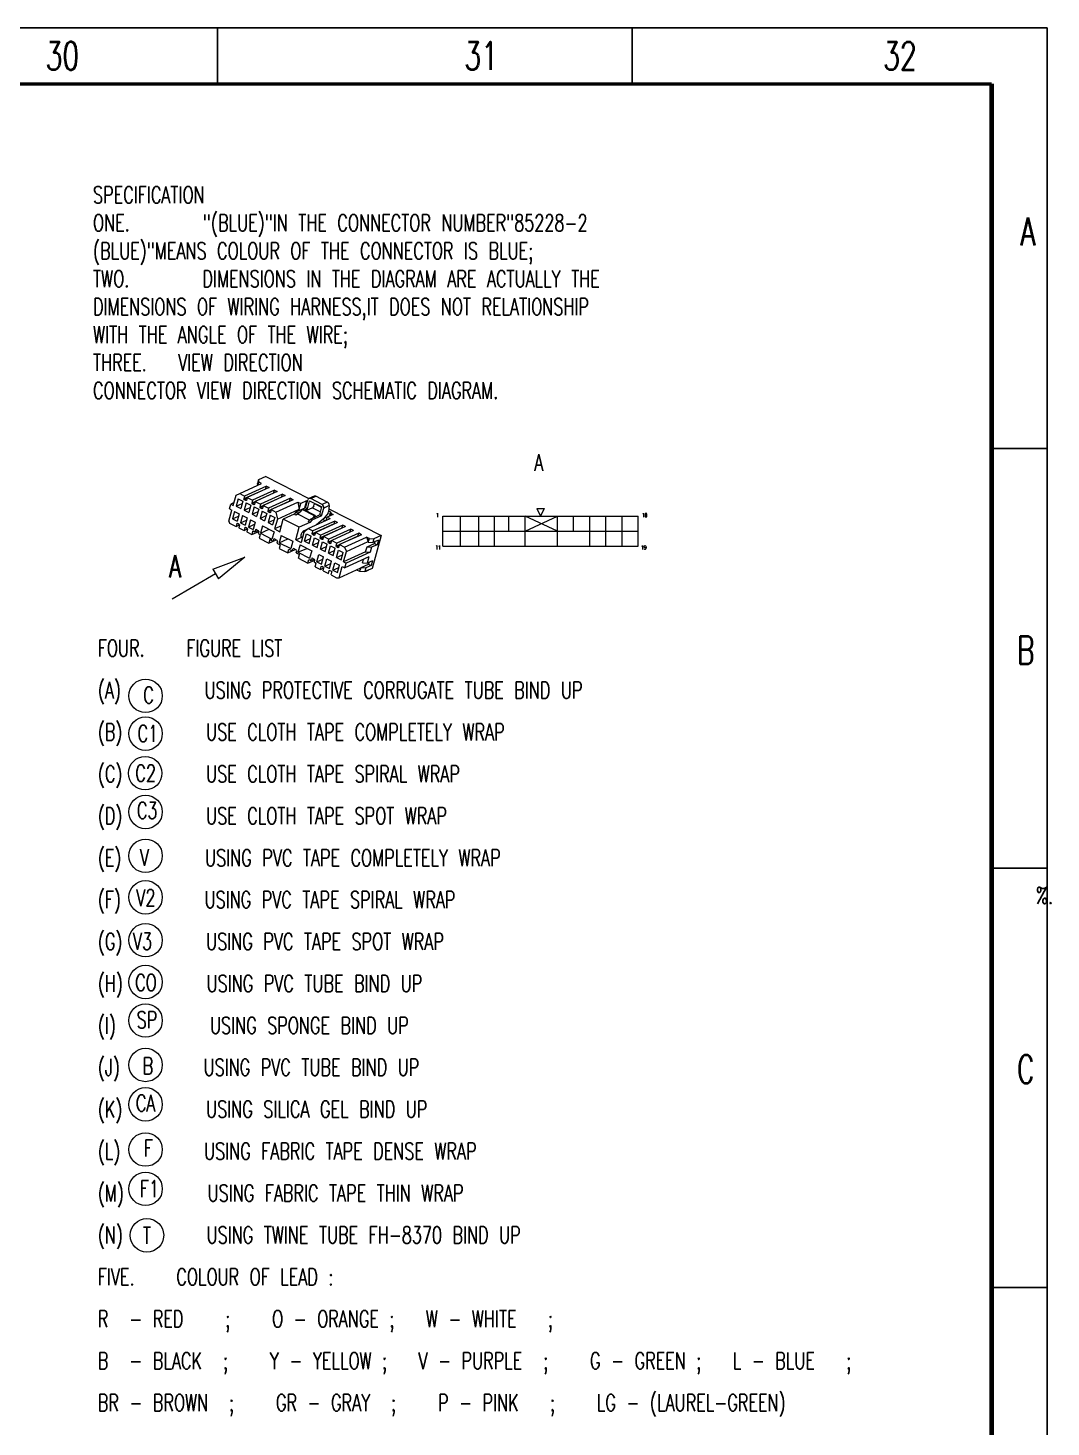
# Model space of a CAD drawing. Header units: millimetres. Extents: x 1671 to 4049, y 27 to 868.
# Drawn here: x 3866.3 to 4049.5, y 617.2 to 867.6 of the extents above; entities that cross this region are included whole.
import ezdxf

# ---------------------------------------------------------------- set-up
doc = ezdxf.new("R2010")
doc.units = ezdxf.units.MM
doc.layers.add('0Filament', color=7, linetype='Continuous', lineweight=20)
doc.layers.add('2FRAM', color=2, linetype='Continuous')
doc.styles.add('HZ', font='TXT', dxfattribs={"width": 0.7, "height": 4, "bigfont": 'HZTXT'})

msp = doc.modelspace()

# ---------------------------------------------------------------- linework, layer by layer
for p, q in [((2859.815, 867.589), (4048.815, 867.589)), ((3900.19, 867.589), (3900.19, 857.589)), ((3974.502, 867.589), (3974.502, 857.589)), ((4048.815, 867.589), (4048.815, 26.589)), ((4038.797, 792.354), (4048.781, 792.354)), ((4038.823, 717.216), (4048.725, 717.216)), ((4038.824, 642.187), (4048.727, 642.187))]:
    msp.add_line(p, q)
at = {"layer": '0Filament', "ltscale": 0.034189}
for p, q in [((3907.58, 786.716), (3907.394, 786.058)), ((3906.557, 777.592), (3906.371, 776.934)), ((3907.863, 776.925), (3907.678, 776.266)), ((3927.223, 775.565), (3927.409, 776.223)), ((3909.578, 776.049), (3909.393, 775.391)), ((3911.456, 775.09), (3911.271, 774.432)), ((3912.822, 773.639), (3913.008, 774.298)), ((3928.238, 776.166), (3928.053, 775.508)), ((3914.7, 772.68), (3914.886, 773.338)), ((3916.415, 771.805), (3916.6, 772.463)), ((3917.721, 771.137), (3917.907, 771.796)), ((3926.767, 770.945), (3926.582, 770.287))]:
    msp.add_line(p, q, dxfattribs=at)
at = {"layer": '0Filament', "ltscale": 0.027351}
for p, q in [((3907.463, 785.771), (3907.611, 786.297)), ((3905.067, 783.823), (3904.919, 783.297)), ((3908.831, 785.072), (3908.979, 785.599)), ((3911.689, 783.613), (3911.837, 784.139)), ((3905.557, 783.573), (3905.409, 783.047)), ((3906.986, 782.843), (3906.838, 782.317)), ((3907.925, 782.364), (3907.777, 781.837)), ((3909.354, 781.634), (3909.206, 781.108)), ((3909.844, 781.384), (3909.695, 780.857)), ((3913.118, 782.883), (3913.266, 783.41)), ((3903.682, 778.909), (3903.534, 778.383)), ((3921.079, 778.818), (3921.227, 779.344)), ((3905.111, 778.179), (3904.963, 777.653)), ((3905.601, 777.929), (3905.453, 777.403)), ((3917.167, 777.042), (3917.315, 777.569)), ((3918.596, 776.312), (3918.744, 776.839)), ((3919.086, 776.062), (3919.234, 776.589)), ((3923.937, 777.358), (3924.085, 777.885)), ((3925.366, 776.628), (3925.514, 777.155)), ((3920.025, 775.583), (3920.173, 776.109)), ((3920.515, 775.332), (3920.663, 775.859)), ((3921.454, 774.853), (3921.602, 775.379)), ((3921.944, 774.603), (3922.092, 775.129)), ((3927.224, 775.68), (3927.372, 776.206)), ((3919.13, 770.418), (3919.278, 770.945)), ((3920.069, 769.939), (3920.217, 770.465)), ((3920.559, 769.688), (3920.707, 770.215))]:
    msp.add_line(p, q, dxfattribs=at)
at = {"layer": '0Filament', "ltscale": 0.071605}
for p, q in [((3908.884, 787.308), (3907.58, 786.716)), ((3929.543, 776.758), (3928.238, 776.166)), ((3927.886, 770.879), (3926.582, 770.287))]:
    msp.add_line(p, q, dxfattribs=at)
at = {"layer": '0Filament', "ltscale": 0.020395}
msp.add_line((3907.648, 786.314), (3907.58, 786.716), dxfattribs=at)
at = {"layer": '0Filament', "ltscale": 0.002009}
for p, q in [((3907.648, 786.314), (3907.611, 786.297)), ((3927.409, 776.223), (3927.372, 776.206))]:
    msp.add_line(p, q, dxfattribs=at)
at = {"layer": '0Filament', "ltscale": 0.027506}
for p, q in [((3908.101, 786.047), (3907.611, 786.297)), ((3908.979, 785.599), (3909.469, 785.349)), ((3910.408, 784.869), (3910.898, 784.619)), ((3911.837, 784.139), (3912.327, 783.889)), ((3913.266, 783.41), (3913.756, 783.16)), ((3921.717, 779.094), (3921.227, 779.344)), ((3923.146, 778.364), (3922.656, 778.614)), ((3926.004, 776.905), (3925.514, 777.155)), ((3927.372, 776.206), (3926.882, 776.456))]:
    msp.add_line(p, q, dxfattribs=at)
at = {"layer": '0Filament', "ltscale": 0.43274}
for p, q in [((3908.884, 787.308), (3916.592, 783.372)), ((3957.374, 781.602), (3958.758, 781.602)), ((3957.374, 781.602), (3958.066, 780.217)), ((3958.066, 780.217), (3958.758, 781.602)), ((3940.582, 774.877), (3940.582, 780.217)), ((3940.582, 780.217), (3975.551, 780.217)), ((3943.731, 774.877), (3943.731, 780.217)), ((3947.009, 774.877), (3947.009, 780.217)), ((3949.838, 774.877), (3949.838, 780.217)), ((3952.409, 777.547), (3952.409, 780.217)), ((3955.302, 774.877), (3955.302, 780.217)), ((3961.087, 777.547), (3955.302, 780.217)), ((3955.302, 777.547), (3961.087, 780.217)), ((3961.087, 774.877), (3961.087, 780.217)), ((3963.98, 777.547), (3963.98, 780.217)), ((3966.873, 774.877), (3966.873, 780.217)), ((3969.766, 774.877), (3969.766, 780.217)), ((3972.658, 774.877), (3972.658, 780.217)), ((3975.551, 774.877), (3975.551, 780.217)), ((3940.582, 777.547), (3975.551, 777.547)), ((3940.582, 774.877), (3975.551, 774.877))]:
    msp.add_line(p, q, dxfattribs=at)
at = {"layer": '0Filament', "ltscale": 0.09573}
msp.add_line((3903.032, 782.152), (3903.551, 783.995), dxfattribs=at)
at = {"layer": '0Filament', "ltscale": 0.214814}
for p, q in [((3903.551, 783.995), (3907.463, 785.771)), ((3904.189, 784.272), (3908.101, 786.047)), ((3910.26, 784.343), (3906.348, 782.567)), ((3911.837, 784.139), (3907.925, 782.364)), ((3912.327, 783.889), (3908.415, 782.114)), ((3910.681, 780.957), (3914.593, 782.732)), ((3916.478, 777.996), (3920.391, 779.772)), ((3922.508, 778.088), (3918.596, 776.312)), ((3922.656, 778.614), (3918.744, 776.839)), ((3923.146, 778.364), (3919.234, 776.589)), ((3924.085, 777.885), (3920.173, 776.109)), ((3922.97, 774.681), (3926.882, 776.456)), ((3921.989, 769.209), (3925.901, 770.985))]:
    msp.add_line(p, q, dxfattribs=at)
at = {"layer": '0Filament', "ltscale": 0.034777}
for p, q in [((3903.551, 783.995), (3904.189, 784.272)), ((3907.463, 785.771), (3908.101, 786.047))]:
    msp.add_line(p, q, dxfattribs=at)
at = {"layer": '0Filament', "ltscale": 0.049281}
msp.add_line((3904.189, 784.272), (3905.067, 783.823), dxfattribs=at)
at = {"layer": '0Filament', "ltscale": 0.214816}
for p, q in [((3908.831, 785.072), (3904.919, 783.297)), ((3908.979, 785.599), (3905.067, 783.823)), ((3909.469, 785.349), (3905.557, 783.573)), ((3910.408, 784.869), (3906.496, 783.094)), ((3910.898, 784.619), (3906.986, 782.843)), ((3911.689, 783.613), (3907.777, 781.837)), ((3913.118, 782.883), (3909.206, 781.108)), ((3913.266, 783.41), (3909.354, 781.634)), ((3913.756, 783.16), (3909.844, 781.384)), ((3910.933, 779.698), (3914.845, 781.473)), ((3921.079, 778.818), (3917.167, 777.042)), ((3921.227, 779.344), (3917.315, 777.569)), ((3923.937, 777.358), (3920.025, 775.583)), ((3924.575, 777.634), (3920.663, 775.859)), ((3925.366, 776.628), (3921.454, 774.853)), ((3925.514, 777.155), (3921.602, 775.379)), ((3926.004, 776.905), (3922.092, 775.129)), ((3923.311, 773.904), (3927.224, 775.68))]:
    msp.add_line(p, q, dxfattribs=at)
at = {"layer": '0Filament', "ltscale": 0.014991}
msp.add_line((3907.445, 785.762), (3907.394, 786.058), dxfattribs=at)
at = {"layer": '0Filament', "ltscale": 0.000609419}
for p, q in [((3908.831, 785.072), (3908.836, 785.061)), ((3925.371, 776.617), (3925.366, 776.628))]:
    msp.add_line(p, q, dxfattribs=at)
at = {"layer": '0Filament', "ltscale": 0.027352}
for p, q in [((3910.26, 784.343), (3910.408, 784.869)), ((3906.496, 783.094), (3906.348, 782.567)), ((3908.415, 782.114), (3908.266, 781.587)), ((3904.172, 778.659), (3904.024, 778.132)), ((3917.657, 776.792), (3917.805, 777.318)), ((3922.508, 778.088), (3922.656, 778.614)), ((3918.64, 770.668), (3918.788, 771.195))]:
    msp.add_line(p, q, dxfattribs=at)
at = {"layer": '0Filament', "ltscale": 0.000608721}
for p, q in [((3910.26, 784.343), (3910.265, 784.332)), ((3921.084, 778.806), (3921.079, 778.818)), ((3922.513, 778.077), (3922.508, 778.088))]:
    msp.add_line(p, q, dxfattribs=at)
at = {"layer": '0Filament', "ltscale": 0.051281}
msp.add_line((3917.52, 783.793), (3916.586, 783.369), dxfattribs=at)
at = {"layer": '0Filament', "ltscale": 0.050123}
for p, q in [((3916.916, 783.353), (3917.829, 783.767)), ((3919.87, 782.724), (3918.958, 782.31))]:
    msp.add_line(p, q, dxfattribs=at)
at = {"layer": '0Filament', "ltscale": 0.114608}
for p, q in [((3919.87, 782.724), (3917.829, 783.767)), ((3918.958, 782.31), (3916.916, 783.353))]:
    msp.add_line(p, q, dxfattribs=at)
at = {"layer": '0Filament', "ltscale": 0.102568}
msp.add_line((3902.228, 779.3), (3902.784, 781.275), dxfattribs=at)
at = {"layer": '0Filament', "ltscale": 0.045585}
for p, q in [((3902.335, 781.504), (3902.583, 782.382)), ((3926.741, 773.854), (3926.988, 774.731)), ((3927.818, 774.675), (3927.571, 773.797)), ((3922.994, 770.954), (3923.241, 771.832))]:
    msp.add_line(p, q, dxfattribs=at)
at = {"layer": '0Filament', "ltscale": 0.025213}
for p, q in [((3902.335, 781.504), (3902.784, 781.275)), ((3902.583, 782.382), (3903.032, 782.152)), ((3927.283, 771.612), (3927.732, 771.383)), ((3922.545, 771.184), (3922.994, 770.954))]:
    msp.add_line(p, q, dxfattribs=at)
at = {"layer": '0Filament', "ltscale": 0.032344}
msp.add_line((3903.172, 782.649), (3902.583, 782.382), dxfattribs=at)
at = {"layer": '0Filament', "ltscale": 0.068379}
for p, q in [((3903.923, 783.328), (3903.552, 782.012)), ((3906.169, 782.182), (3905.798, 780.865)), ((3906.781, 781.869), (3906.41, 780.552)), ((3903.28, 781.047), (3902.91, 779.73)), ((3905.526, 779.9), (3905.155, 778.584)), ((3909.027, 780.722), (3908.656, 779.406)), ((3910.344, 777.44), (3909.973, 776.123)), ((3911.63, 776.783), (3911.259, 775.467)), ((3915.801, 775.757), (3916.172, 777.073)), ((3913.712, 775.72), (3913.341, 774.403)), ((3914.998, 775.063), (3914.627, 773.747)), ((3918.046, 774.61), (3918.417, 775.927)), ((3918.659, 774.298), (3919.03, 775.614)), ((3920.088, 773.568), (3920.459, 774.884)), ((3920.904, 773.151), (3921.275, 774.467)), ((3919.445, 771.286), (3919.816, 772.603)), ((3921.69, 770.14), (3922.061, 771.456))]:
    msp.add_line(p, q, dxfattribs=at)
at = {"layer": '0Filament', "ltscale": 0.058808}
for p, q in [((3903.552, 782.012), (3904.623, 782.498)), ((3904.981, 781.282), (3906.052, 781.768)), ((3904.339, 779.001), (3905.41, 779.487)), ((3905.767, 778.271), (3906.838, 778.757)), ((3907.839, 779.823), (3908.91, 780.309)), ((3909.268, 779.093), (3910.339, 779.579)), ((3915.801, 775.757), (3916.872, 776.243)), ((3920.088, 773.568), (3921.159, 774.054)), ((3920.874, 770.557), (3921.945, 771.043))]:
    msp.add_line(p, q, dxfattribs=at)
at = {"layer": '0Filament', "ltscale": 0.045842}
for p, q in [((3903.552, 782.012), (3904.369, 781.595)), ((3906.781, 781.869), (3907.598, 781.452)), ((3903.28, 781.047), (3904.097, 780.63)), ((3904.339, 779.001), (3905.155, 778.584)), ((3907.839, 779.823), (3908.656, 779.406)), ((3919.816, 772.603), (3920.632, 772.186)), ((3920.874, 770.557), (3921.69, 770.14))]:
    msp.add_line(p, q, dxfattribs=at)
at = {"layer": '0Filament', "ltscale": 0.045844}
for p, q in [((3903.923, 783.328), (3904.74, 782.911)), ((3904.981, 781.282), (3905.798, 780.865)), ((3906.138, 779.587), (3906.955, 779.17)), ((3909.268, 779.093), (3910.085, 778.676)), ((3909.639, 780.409), (3910.456, 779.992)), ((3905.767, 778.271), (3906.584, 777.854)), ((3916.172, 777.073), (3916.988, 776.656)), ((3917.23, 775.027), (3918.046, 774.61)), ((3919.03, 775.614), (3919.846, 775.197)), ((3920.459, 774.884), (3921.275, 774.467)), ((3921.887, 774.155), (3922.704, 773.738)), ((3918.016, 772.016), (3918.832, 771.599)), ((3918.387, 773.332), (3919.203, 772.915)), ((3920.088, 773.568), (3920.904, 773.151)), ((3921.517, 772.838), (3922.333, 772.421))]:
    msp.add_line(p, q, dxfattribs=at)
at = {"layer": '0Filament', "ltscale": 0.068378}
for p, q in [((3904.74, 782.911), (3904.369, 781.595)), ((3905.352, 782.599), (3904.981, 781.282)), ((3907.598, 781.452), (3907.227, 780.135)), ((3904.097, 780.63), (3903.726, 779.313)), ((3904.709, 780.317), (3904.339, 779.001)), ((3906.138, 779.587), (3905.767, 778.271)), ((3906.955, 779.17), (3906.584, 777.854)), ((3908.21, 781.139), (3907.839, 779.823)), ((3909.639, 780.409), (3909.268, 779.093)), ((3910.456, 779.992), (3910.085, 778.676)), ((3908.261, 778.503), (3907.89, 777.187)), ((3916.617, 775.34), (3916.988, 776.656)), ((3917.23, 775.027), (3917.601, 776.344)), ((3917.08, 774), (3916.709, 772.683)), ((3919.475, 773.881), (3919.846, 775.197)), ((3921.517, 772.838), (3921.887, 774.155)), ((3922.333, 772.421), (3922.704, 773.738)), ((3918.016, 772.016), (3918.387, 773.332)), ((3918.832, 771.599), (3919.203, 772.915)), ((3920.261, 770.869), (3920.632, 772.186)), ((3920.874, 770.557), (3921.245, 771.873))]:
    msp.add_line(p, q, dxfattribs=at)
at = {"layer": '0Filament', "ltscale": 0.007071}
for p, q in [((3904.976, 783.167), (3904.919, 783.297)), ((3907.833, 781.708), (3907.777, 781.837)), ((3909.262, 780.978), (3909.206, 781.108)), ((3905.544, 778.059), (3905.601, 777.929)), ((3907.619, 777.465), (3907.562, 777.594)), ((3917.224, 776.913), (3917.167, 777.042)), ((3918.653, 776.183), (3918.596, 776.312)), ((3910.967, 775.755), (3910.91, 775.885)), ((3914.396, 774.004), (3914.339, 774.133)), ((3920.082, 775.453), (3920.025, 775.583)), ((3921.511, 774.723), (3921.454, 774.853)), ((3919.221, 771.074), (3919.278, 770.945))]:
    msp.add_line(p, q, dxfattribs=at)
at = {"layer": '0Filament', "ltscale": 0.029403}
for p, q in [((3905.511, 783.41), (3904.976, 783.167)), ((3909.798, 781.221), (3909.262, 780.978))]:
    msp.add_line(p, q, dxfattribs=at)
at = {"layer": '0Filament', "ltscale": 0.018336}
for p, q in [((3905.302, 783.001), (3904.976, 783.167)), ((3916.315, 781.552), (3915.989, 781.718)), ((3909.589, 780.811), (3909.262, 780.978)), ((3914.594, 780.77), (3914.267, 780.937))]:
    msp.add_line(p, q, dxfattribs=at)
at = {"layer": '0Filament', "ltscale": 0.005882}
for p, q in [((3905.409, 783.049), (3905.302, 783.001)), ((3908.267, 781.59), (3908.16, 781.541)), ((3920.515, 775.335), (3920.408, 775.286))]:
    msp.add_line(p, q, dxfattribs=at)
at = {"layer": '0Filament', "ltscale": 0.005796}
for p, q in [((3905.409, 783.047), (3905.302, 783.001)), ((3906.838, 782.317), (3906.731, 782.271)), ((3908.266, 781.587), (3908.16, 781.541)), ((3903.682, 778.909), (3903.789, 778.955)), ((3909.695, 780.857), (3909.589, 780.811)), ((3905.111, 778.179), (3905.218, 778.225)), ((3907.113, 777.824), (3907.006, 777.778)), ((3917.657, 776.792), (3917.55, 776.746)), ((3910.379, 776.156), (3910.272, 776.11)), ((3913.808, 774.404), (3913.702, 774.358)), ((3919.086, 776.062), (3918.979, 776.016)), ((3920.515, 775.332), (3920.408, 775.286)), ((3917.156, 772.695), (3917.05, 772.649)), ((3918.788, 771.195), (3918.895, 771.241)), ((3920.217, 770.465), (3920.324, 770.511))]:
    msp.add_line(p, q, dxfattribs=at)
at = {"layer": '0Filament', "ltscale": 0.045843}
for p, q in [((3905.352, 782.599), (3906.169, 782.182)), ((3902.91, 779.73), (3903.726, 779.313)), ((3904.709, 780.317), (3905.526, 779.9)), ((3906.41, 780.552), (3907.227, 780.135)), ((3908.21, 781.139), (3909.027, 780.722)), ((3917.601, 776.344), (3918.417, 775.927)), ((3915.801, 775.757), (3916.617, 775.34)), ((3918.659, 774.298), (3919.475, 773.881)), ((3919.445, 771.286), (3920.261, 770.869)), ((3921.245, 771.873), (3922.061, 771.456))]:
    msp.add_line(p, q, dxfattribs=at)
at = {"layer": '0Filament', "ltscale": 0.052719}
for p, q in [((3905.557, 783.573), (3906.496, 783.094)), ((3908.415, 782.114), (3909.354, 781.634)), ((3910.433, 777.921), (3911.372, 777.442)), ((3919.234, 776.589), (3920.173, 776.109)), ((3920.663, 775.859), (3921.602, 775.379)), ((3919.13, 770.418), (3920.069, 769.939)), ((3920.559, 769.688), (3921.498, 769.209))]:
    msp.add_line(p, q, dxfattribs=at)
at = {"layer": '0Filament', "ltscale": 0.00707}
for p, q in [((3906.405, 782.438), (3906.348, 782.567)), ((3904.115, 778.788), (3904.172, 778.659)), ((3917.662, 772.336), (3917.605, 772.465)), ((3920.65, 770.344), (3920.707, 770.215))]:
    msp.add_line(p, q, dxfattribs=at)
at = {"layer": '0Filament', "ltscale": 0.029405}
for p, q in [((3906.94, 782.681), (3906.405, 782.438)), ((3908.369, 781.951), (3907.833, 781.708)), ((3917.759, 777.156), (3917.224, 776.913)), ((3919.188, 776.426), (3918.653, 776.183)), ((3920.617, 775.696), (3920.082, 775.453)), ((3922.046, 774.966), (3921.511, 774.723))]:
    msp.add_line(p, q, dxfattribs=at)
at = {"layer": '0Filament', "ltscale": 0.018338}
for p, q in [((3906.731, 782.271), (3906.405, 782.438)), ((3908.16, 781.541), (3907.833, 781.708)), ((3903.789, 778.955), (3904.115, 778.788)), ((3914.249, 780.384), (3913.922, 780.551)), ((3916.78, 779.091), (3916.453, 779.258)), ((3917.125, 779.478), (3916.799, 779.644)), ((3918.847, 780.259), (3918.52, 780.426)), ((3920.576, 780.683), (3920.903, 780.516)), ((3905.218, 778.225), (3905.544, 778.059)), ((3917.55, 776.746), (3917.224, 776.913)), ((3918.979, 776.016), (3918.653, 776.183)), ((3920.408, 775.286), (3920.082, 775.453)), ((3921.837, 774.557), (3921.511, 774.723)), ((3918.895, 771.241), (3919.221, 771.074)), ((3920.324, 770.511), (3920.65, 770.344))]:
    msp.add_line(p, q, dxfattribs=at)
at = {"layer": '0Filament', "ltscale": 0.00588}
for p, q in [((3906.838, 782.319), (3906.731, 782.271)), ((3917.658, 776.794), (3917.55, 776.746)), ((3919.087, 776.065), (3918.979, 776.016)), ((3921.944, 774.605), (3921.837, 774.557))]:
    msp.add_line(p, q, dxfattribs=at)
at = {"layer": '0Filament', "ltscale": 0.052721}
for p, q in [((3906.986, 782.843), (3907.925, 782.364)), ((3917.805, 777.318), (3918.744, 776.839)), ((3914.23, 775.982), (3915.169, 775.503))]:
    msp.add_line(p, q, dxfattribs=at)
at = {"layer": '0Filament', "ltscale": 0.04699}
msp.add_line((3909.844, 781.384), (3910.681, 780.957), dxfattribs=at)
at = {"layer": '0Filament', "ltscale": 0.000608106}
for p, q in [((3911.689, 783.613), (3911.694, 783.602)), ((3923.942, 777.347), (3923.937, 777.358))]:
    msp.add_line(p, q, dxfattribs=at)
at = {"layer": '0Filament', "ltscale": 0.000608805}
msp.add_line((3913.118, 782.883), (3913.123, 782.872), dxfattribs=at)
at = {"layer": '0Filament', "ltscale": 0.094519}
for p, q in [((3915.989, 781.718), (3914.267, 780.937)), ((3918.847, 780.259), (3917.125, 779.478))]:
    msp.add_line(p, q, dxfattribs=at)
at = {"layer": '0Filament', "ltscale": 0.064202}
for p, q in [((3914.593, 782.732), (3914.845, 781.473)), ((3910.681, 780.957), (3910.933, 779.698))]:
    msp.add_line(p, q, dxfattribs=at)
at = {"layer": '0Filament', "ltscale": 0.029798}
for p, q in [((3914.593, 782.732), (3915.124, 782.461)), ((3919.86, 780.043), (3920.391, 779.772)), ((3910.91, 775.885), (3910.379, 776.156)), ((3914.339, 774.133), (3913.808, 774.404))]:
    msp.add_line(p, q, dxfattribs=at)
at = {"layer": '0Filament', "ltscale": 0.051322}
msp.add_line((3914.845, 781.473), (3915.124, 782.461), dxfattribs=at)
at = {"layer": '0Filament', "ltscale": 0.030221}
for p, q in [((3915.359, 781.385), (3914.956, 780.935)), ((3917.563, 780.259), (3917.16, 779.809))]:
    msp.add_line(p, q, dxfattribs=at)
at = {"layer": '0Filament', "ltscale": 0.057285}
for p, q in [((3916.167, 782.935), (3915.124, 782.461)), ((3920.903, 780.516), (3919.86, 780.043))]:
    msp.add_line(p, q, dxfattribs=at)
at = {"layer": '0Filament', "ltscale": 0.00716}
for p, q in [((3915.489, 781.444), (3915.359, 781.385)), ((3917.694, 780.318), (3917.563, 780.259))]:
    msp.add_line(p, q, dxfattribs=at)
at = {"layer": '0Filament', "ltscale": 0.123776}
for p, q in [((3917.563, 780.259), (3915.359, 781.385)), ((3917.694, 780.318), (3915.489, 781.444)), ((3916.72, 782.99), (3918.925, 781.864))]:
    msp.add_line(p, q, dxfattribs=at)
at = {"layer": '0Filament', "ltscale": 0.030122}
msp.add_line((3916.315, 781.552), (3915.767, 781.303), dxfattribs=at)
at = {"layer": '0Filament', "ltscale": 0.067625}
msp.add_line((3916.167, 782.935), (3915.8, 781.633), dxfattribs=at)
at = {"layer": '0Filament', "ltscale": 0.072937}
for p, q in [((3915.989, 781.718), (3916.384, 783.122)), ((3918.847, 780.259), (3919.242, 781.663))]:
    msp.add_line(p, q, dxfattribs=at)
at = {"layer": '0Filament', "ltscale": 0.067138}
msp.add_line((3917.227, 781.736), (3916.005, 781.181), dxfattribs=at)
at = {"layer": '0Filament', "ltscale": 0.008064}
msp.add_line((3916.167, 782.935), (3916.311, 782.861), dxfattribs=at)
at = {"layer": '0Filament', "ltscale": 0.074706}
for p, q in [((3916.315, 781.552), (3916.72, 782.99)), ((3918.52, 780.426), (3918.925, 781.864))]:
    msp.add_line(p, q, dxfattribs=at)
at = {"layer": '0Filament', "ltscale": 0.019928}
msp.add_line((3917.478, 782.046), (3917.227, 781.736), dxfattribs=at)
at = {"layer": '0Filament', "ltscale": 0.081558}
msp.add_line((3917.227, 781.736), (3918.68, 780.994), dxfattribs=at)
at = {"layer": '0Filament', "ltscale": 0.01214}
for p, q in [((3917.478, 782.046), (3917.544, 782.279)), ((3920.009, 780.753), (3920.075, 780.987))]:
    msp.add_line(p, q, dxfattribs=at)
at = {"layer": '0Filament', "ltscale": 0.013681}
msp.add_line((3917.58, 782.551), (3917.544, 782.279), dxfattribs=at)
at = {"layer": '0Filament', "ltscale": 0.074931}
msp.add_line((3917.569, 782.47), (3918.904, 781.788), dxfattribs=at)
at = {"layer": '0Filament', "ltscale": 0.053937}
msp.add_line((3920.225, 782.109), (3919.242, 781.663), dxfattribs=at)
at = {"layer": '0Filament', "ltscale": 0.056592}
msp.add_line((3920.225, 782.109), (3920.075, 780.987), dxfattribs=at)
at = {"layer": '0Filament'}
for p, q in [((3920.151, 781.554), (3929.543, 776.758)), ((3899.387, 770.733), (3905.083, 772.867)), ((3905.083, 772.867), (3900.387, 769.001)), ((3899.387, 770.733), (3900.387, 769.001))]:
    msp.add_line(p, q, dxfattribs=at)
at = {"layer": '0Filament', "ltscale": 0.017676}
msp.add_line((3902.228, 779.3), (3902.37, 778.977), dxfattribs=at)
at = {"layer": '0Filament', "ltscale": 0.065326}
msp.add_line((3902.37, 778.977), (3903.534, 778.383), dxfattribs=at)
at = {"layer": '0Filament', "ltscale": 0.05881}
for p, q in [((3902.91, 779.73), (3903.981, 780.216)), ((3906.41, 780.552), (3907.481, 781.039)), ((3917.23, 775.027), (3918.301, 775.513)), ((3918.659, 774.298), (3919.73, 774.784)), ((3918.016, 772.016), (3919.087, 772.502)), ((3919.445, 771.286), (3920.516, 771.772)), ((3921.517, 772.838), (3922.588, 773.324))]:
    msp.add_line(p, q, dxfattribs=at)
at = {"layer": '0Filament', "ltscale": 0.005881}
msp.add_line((3909.696, 780.86), (3909.589, 780.811), dxfattribs=at)
at = {"layer": '0Filament', "ltscale": 0.092272}
msp.add_line((3910.933, 779.698), (3910.433, 777.921), dxfattribs=at)
at = {"layer": '0Filament', "ltscale": 0.116243}
msp.add_line((3911.372, 777.442), (3912.002, 779.679), dxfattribs=at)
at = {"layer": '0Filament', "ltscale": 0.105414}
for p, q in [((3913.922, 780.551), (3912.002, 779.679)), ((3916.78, 779.091), (3914.86, 778.22))]:
    msp.add_line(p, q, dxfattribs=at)
at = {"layer": '0Filament', "ltscale": 0.160451}
msp.add_line((3914.86, 778.22), (3912.002, 779.679), dxfattribs=at)
at = {"layer": '0Filament', "ltscale": 0.025904}
for p, q in [((3914.267, 780.937), (3913.922, 780.551)), ((3914.956, 780.935), (3914.611, 780.548))]:
    msp.add_line(p, q, dxfattribs=at)
at = {"layer": '0Filament', "ltscale": 0.025903}
for p, q in [((3914.594, 780.77), (3914.249, 780.384)), ((3916.799, 779.644), (3916.453, 779.258)), ((3917.125, 779.478), (3916.78, 779.091))]:
    msp.add_line(p, q, dxfattribs=at)
at = {"layer": '0Filament', "ltscale": 0.01987}
msp.add_line((3914.611, 780.548), (3914.249, 780.384), dxfattribs=at)
at = {"layer": '0Filament', "ltscale": 0.019872}
for p, q in [((3914.956, 780.935), (3914.594, 780.77)), ((3917.16, 779.809), (3916.799, 779.644))]:
    msp.add_line(p, q, dxfattribs=at)
at = {"layer": '0Filament', "ltscale": 0.115485}
msp.add_line((3916.668, 779.498), (3914.611, 780.548), dxfattribs=at)
at = {"layer": '0Filament', "ltscale": 0.023647}
msp.add_line((3917.591, 780.004), (3917.16, 779.809), dxfattribs=at)
at = {"layer": '0Filament', "ltscale": 0.051}
msp.add_line((3918.52, 780.426), (3917.591, 780.004), dxfattribs=at)
at = {"layer": '0Filament', "ltscale": 0.016533}
msp.add_line((3917.694, 780.318), (3917.591, 780.004), dxfattribs=at)
at = {"layer": '0Filament', "ltscale": 0.214815}
msp.add_line((3921.717, 779.094), (3917.805, 777.318), dxfattribs=at)
at = {"layer": '0Filament', "ltscale": 0.082202}
msp.add_line((3919.172, 779.718), (3917.921, 778.651), dxfattribs=at)
at = {"layer": '0Filament', "ltscale": 0.026143}
msp.add_line((3919.512, 779.373), (3919.046, 779.61), dxfattribs=at)
at = {"layer": '0Filament', "ltscale": 0.066593}
msp.add_line((3920.009, 780.753), (3919.172, 779.718), dxfattribs=at)
at = {"layer": '0Filament', "ltscale": 0.021432}
msp.add_line((3919.799, 779.826), (3919.417, 780.021), dxfattribs=at)
at = {"layer": '0Filament', "ltscale": 0.030493}
msp.add_line((3919.694, 779.456), (3919.86, 780.043), dxfattribs=at)
at = {"layer": '0Filament', "ltscale": 0.018434}
msp.add_line((3920.101, 781.177), (3920.429, 781.01), dxfattribs=at)
at = {"layer": '0Filament', "ltscale": 0.042221}
msp.add_line((3920.429, 781.01), (3920.2, 780.197), dxfattribs=at)
at = {"layer": '0Filament', "ltscale": 0.017929}
msp.add_line((3920.429, 781.01), (3920.576, 780.683), dxfattribs=at)
at = {"layer": '0Filament', "ltscale": 0.018765}
msp.add_line((3920.576, 780.683), (3920.475, 780.322), dxfattribs=at)
at = {"layer": '0Filament', "ltscale": 0.034779}
for p, q in [((3903.534, 778.383), (3904.167, 778.67)), ((3904.963, 777.653), (3905.596, 777.94)), ((3918.64, 770.668), (3919.273, 770.956)), ((3921.498, 769.209), (3921.989, 769.209))]:
    msp.add_line(p, q, dxfattribs=at)
at = {"layer": '0Filament', "ltscale": 0.05272}
msp.add_line((3904.024, 778.132), (3904.963, 777.653), dxfattribs=at)
at = {"layer": '0Filament', "ltscale": 0.051573}
for p, q in [((3905.453, 777.403), (3906.371, 776.934)), ((3917.721, 771.137), (3918.64, 770.668))]:
    msp.add_line(p, q, dxfattribs=at)
at = {"layer": '0Filament', "ltscale": 0.067787}
msp.add_line((3906.371, 776.934), (3907.606, 777.494), dxfattribs=at)
at = {"layer": '0Filament', "ltscale": 0.019484}
for p, q in [((3906.557, 777.592), (3906.904, 777.414)), ((3907.516, 777.102), (3907.863, 776.925)), ((3916.6, 772.463), (3916.947, 772.286)), ((3917.56, 771.973), (3917.907, 771.796))]:
    msp.add_line(p, q, dxfattribs=at)
at = {"layer": '0Filament', "ltscale": 0.018866}
for p, q in [((3907.006, 777.778), (3906.904, 777.414)), ((3916.947, 772.286), (3917.05, 772.649))]:
    msp.add_line(p, q, dxfattribs=at)
at = {"layer": '0Filament', "ltscale": 0.029366}
for p, q in [((3906.904, 777.414), (3907.439, 777.657)), ((3910.17, 775.747), (3910.705, 775.989)), ((3913.6, 773.995), (3914.134, 774.238)), ((3916.947, 772.286), (3917.482, 772.528))]:
    msp.add_line(p, q, dxfattribs=at)
at = {"layer": '0Filament', "ltscale": 0.025215}
for p, q in [((3907.562, 777.594), (3907.113, 777.824)), ((3928.334, 775.342), (3928.783, 775.113)), ((3917.605, 772.465), (3917.156, 772.695))]:
    msp.add_line(p, q, dxfattribs=at)
at = {"layer": '0Filament', "ltscale": 0.018868}
for p, q in [((3907.619, 777.465), (3907.516, 777.102)), ((3913.6, 773.995), (3913.702, 774.358)), ((3917.56, 771.973), (3917.662, 772.336))]:
    msp.add_line(p, q, dxfattribs=at)
at = {"layer": '0Filament', "ltscale": 0.09627}
for p, q in [((3907.678, 776.266), (3909.393, 775.391)), ((3914.7, 772.68), (3916.415, 771.805))]:
    msp.add_line(p, q, dxfattribs=at)
at = {"layer": '0Filament', "ltscale": 0.085718}
for p, q in [((3907.89, 777.187), (3909.452, 777.895)), ((3911.259, 775.467), (3912.82, 776.175))]:
    msp.add_line(p, q, dxfattribs=at)
at = {"layer": '0Filament', "ltscale": 0.1169}
for p, q in [((3907.89, 777.187), (3909.973, 776.123)), ((3911.63, 776.783), (3913.712, 775.72)), ((3911.259, 775.467), (3913.341, 774.403)), ((3914.998, 775.063), (3917.08, 774))]:
    msp.add_line(p, q, dxfattribs=at)
at = {"layer": '0Filament', "ltscale": 0.116899}
for p, q in [((3908.261, 778.503), (3910.344, 777.44)), ((3914.627, 773.747), (3916.709, 772.683))]:
    msp.add_line(p, q, dxfattribs=at)
at = {"layer": '0Filament', "ltscale": 0.067629}
msp.add_line((3911.664, 778.48), (3910.433, 777.921), dxfattribs=at)
at = {"layer": '0Filament', "ltscale": 0.116244}
msp.add_line((3914.23, 775.982), (3914.86, 778.22), dxfattribs=at)
at = {"layer": '0Filament', "ltscale": 0.060866}
msp.add_line((3914.23, 775.982), (3915.338, 776.485), dxfattribs=at)
at = {"layer": '0Filament', "ltscale": 0.011182}
msp.add_line((3915.338, 776.485), (3915.139, 776.587), dxfattribs=at)
at = {"layer": '0Filament', "ltscale": 0.092273}
msp.add_line((3915.669, 777.279), (3915.169, 775.503), dxfattribs=at)
at = {"layer": '0Filament', "ltscale": 0.04101}
msp.add_line((3915.647, 777.582), (3916.394, 777.921), dxfattribs=at)
at = {"layer": '0Filament', "ltscale": 0.054054}
msp.add_line((3916.478, 777.996), (3915.669, 777.279), dxfattribs=at)
at = {"layer": '0Filament', "ltscale": 0.046988}
msp.add_line((3916.478, 777.996), (3917.315, 777.569), dxfattribs=at)
at = {"layer": '0Filament', "ltscale": 0.027507}
msp.add_line((3924.575, 777.634), (3924.085, 777.885), dxfattribs=at)
at = {"layer": '0Filament', "ltscale": 0.042426}
msp.add_line((3926.882, 776.456), (3927.224, 775.68), dxfattribs=at)
at = {"layer": '0Filament', "ltscale": 0.041588}
for p, q in [((3927.409, 776.223), (3928.238, 776.166)), ((3926.741, 773.854), (3927.571, 773.797)), ((3926.988, 774.731), (3927.818, 774.675)), ((3927.223, 775.565), (3928.053, 775.508)), ((3926.172, 771.835), (3927.002, 771.779)), ((3925.937, 771.002), (3926.767, 770.945))]:
    msp.add_line(p, q, dxfattribs=at)
at = {"layer": '0Filament', "ltscale": 0.305424}
msp.add_line((3929.543, 776.758), (3927.886, 770.879), dxfattribs=at)
at = {"layer": '0Filament', "ltscale": 0.072225}
for p, q in [((3909.393, 775.391), (3910.708, 775.988)), ((3912.822, 773.639), (3914.137, 774.236))]:
    msp.add_line(p, q, dxfattribs=at)
at = {"layer": '0Filament', "ltscale": 0.033237}
for p, q in [((3909.578, 776.049), (3910.17, 775.747)), ((3910.864, 775.392), (3911.456, 775.09)), ((3913.008, 774.298), (3913.6, 773.995)), ((3914.294, 773.641), (3914.886, 773.338))]:
    msp.add_line(p, q, dxfattribs=at)
at = {"layer": '0Filament', "ltscale": 0.018867}
for p, q in [((3910.272, 776.11), (3910.17, 775.747)), ((3910.967, 775.755), (3910.864, 775.392)), ((3914.294, 773.641), (3914.396, 774.004))]:
    msp.add_line(p, q, dxfattribs=at)
at = {"layer": '0Filament', "ltscale": 0.0871}
msp.add_line((3911.271, 774.432), (3912.822, 773.639), dxfattribs=at)
at = {"layer": '0Filament', "ltscale": 0.085717}
msp.add_line((3914.627, 773.747), (3916.188, 774.455), dxfattribs=at)
at = {"layer": '0Filament', "ltscale": 0.005795}
msp.add_line((3921.944, 774.603), (3921.837, 774.557), dxfattribs=at)
at = {"layer": '0Filament', "ltscale": 0.049282}
msp.add_line((3922.092, 775.129), (3922.97, 774.681), dxfattribs=at)
at = {"layer": '0Filament', "ltscale": 0.095729}
msp.add_line((3922.792, 772.061), (3923.311, 773.904), dxfattribs=at)
at = {"layer": '0Filament', "ltscale": 0.216823}
msp.add_line((3926.741, 773.854), (3922.792, 772.061), dxfattribs=at)
at = {"layer": '0Filament', "ltscale": 0.042425}
msp.add_line((3922.97, 774.681), (3923.311, 773.904), dxfattribs=at)
at = {"layer": '0Filament', "ltscale": 0.237729}
for p, q in [((3927.571, 773.797), (3923.241, 771.832)), ((3927.324, 772.919), (3922.994, 770.954))]:
    msp.add_line(p, q, dxfattribs=at)
at = {"layer": '0Filament', "ltscale": 0.073893}
for p, q in [((3926.988, 774.731), (3928.334, 775.342)), ((3925.937, 771.002), (3927.283, 771.612))]:
    msp.add_line(p, q, dxfattribs=at)
at = {"layer": '0Filament', "ltscale": 0.052988}
msp.add_line((3928.783, 775.113), (3927.818, 774.675), dxfattribs=at)
at = {"layer": '0Filament', "ltscale": 0.052987}
for p, q in [((3929.018, 775.946), (3928.053, 775.508)), ((3927.732, 771.383), (3926.767, 770.945)), ((3927.967, 772.217), (3927.002, 771.779))]:
    msp.add_line(p, q, dxfattribs=at)
at = {"layer": '0Filament', "ltscale": 0.017504}
for p, q in [((3928.334, 775.342), (3928.429, 775.679)), ((3927.283, 771.612), (3927.378, 771.949))]:
    msp.add_line(p, q, dxfattribs=at)
at = {"layer": '0Filament', "ltscale": 0.043305}
msp.add_line((3929.018, 775.946), (3928.783, 775.113), dxfattribs=at)
at = {"layer": '0Filament', "ltscale": 0.067786}
msp.add_line((3916.415, 771.805), (3917.649, 772.365), dxfattribs=at)
at = {"layer": '0Filament', "ltscale": 0.025214}
msp.add_line((3922.792, 772.061), (3923.241, 771.832), dxfattribs=at)
at = {"layer": '0Filament', "ltscale": 0.033459}
msp.add_line((3926.172, 771.835), (3926.354, 772.479), dxfattribs=at)
at = {"layer": '0Filament', "ltscale": 0.059261}
msp.add_line((3927.324, 772.919), (3927.002, 771.779), dxfattribs=at)
at = {"layer": '0Filament', "ltscale": 0.043307}
msp.add_line((3927.967, 772.217), (3927.732, 771.383), dxfattribs=at)
at = {"layer": '0Filament', "ltscale": 0.102567}
msp.add_line((3921.989, 769.209), (3922.545, 771.184), dxfattribs=at)
at = {"layer": '0Filament', "ltscale": 0.030987}
msp.add_line((3925.12, 770.631), (3925.672, 770.349), dxfattribs=at)
at = {"layer": '0Filament', "ltscale": 0.022794}
msp.add_line((3925.796, 770.788), (3925.672, 770.349), dxfattribs=at)
at = {"layer": '0Filament', "ltscale": 0.045584}
msp.add_line((3925.672, 770.349), (3926.582, 770.287), dxfattribs=at)
at = {"layer": '0Filament', "ltscale": 0.002423}
msp.add_line((3925.796, 770.788), (3925.839, 770.766), dxfattribs=at)
at = {"layer": '0Filament', "ltscale": 0.002548}
msp.add_line((3925.825, 770.786), (3925.875, 770.782), dxfattribs=at)
at = {"layer": '0Filament', "ltscale": 0.011396}
msp.add_line((3925.839, 770.766), (3925.901, 770.985), dxfattribs=at)
at = {"layer": '0Filament', "ltscale": 0.011397}
msp.add_line((3925.875, 770.782), (3925.937, 771.002), dxfattribs=at)
at = {"layer": '0Filament', "ltscale": 0.003742}
msp.add_line((3926.754, 770.301), (3926.688, 770.335), dxfattribs=at)
at = {"layer": '0Filament', "ltscale": 0.003153}
msp.add_line((3926.754, 770.301), (3926.751, 770.364), dxfattribs=at)
at = {"layer": '0Filament', "ltscale": 0.028643}
msp.add_line((3927.276, 770.538), (3926.754, 770.301), dxfattribs=at)
at = {"layer": '0Filament', "ltscale": 0.003828}
msp.add_line((3927.297, 770.611), (3927.276, 770.538), dxfattribs=at)
at = {"layer": '0Filament'}
msp.add_lwpolyline([(3899.887, 769.867), (3892.088, 765.364)], dxfattribs=at)
for centre in [(3887.335, 748.057), (3887.335, 741.298), (3887.265, 734.214), (3887.335, 727.279), (3887.335, 719.431), (3887.335, 712.01), (3887.335, 704.323), (3887.335, 696.849), (3887.335, 689.958), (3887.335, 682.006), (3887.335, 674.939), (3887.335, 666.855), (3887.335, 659.831), (3887.576, 651.509)]:
    msp.add_circle(centre, 3, dxfattribs=at)
for centre, major_axis, ratio, start_param, end_param in [((3917.775, 783.36), (0.299, -0.408), 0.694756, 2.1970532, 2.9968569), ((3916.793, 782.914), (0.207, -0.455), 0.8196667, 3.1416659, 3.9126444), ((3916.793, 782.914), (0.207, -0.455), 0.8196667, 2.3418481, 3.1416659), ((3918.834, 781.871), (0.207, -0.455), 0.8196667, 0.7710518, 2.3418481), ((3919.816, 782.317), (0.299, -0.408), 0.694756, 0.6262568, 2.1970532), ((3915.493, 777.034), (-0.284, -0.557), 0.3992069, 3.6062114, 6.2831068), ((3915.493, 777.034), (-0.284, -0.557), 0.3992069, 6.2831068, 6.7478042)]:
    msp.add_ellipse(centre, major_axis=major_axis, ratio=ratio, start_param=start_param, end_param=end_param, dxfattribs=at)
at = {"layer": '2FRAM', "color": 2, "linetype": 'ByBlock', "lineweight": 50}
msp.add_line((1680.815, 857.589), (4038.815, 857.589), dxfattribs=at)
at = {"layer": '2FRAM', "lineweight": 70}
msp.add_line((4038.815, 857.589), (4038.815, 36.589), dxfattribs=at)

# ---------------------------------------------------------------- texts
at = {"style": 'HZ', "width": 0.7}
msp.add_text('%.', height=3, dxfattribs=at).set_placement((4046.784, 710.847))
at = {"char_height": 5, "width": 50, "attachment_point": 5, "style": 'HZ'}
for s, insert in [('30', (3872.432, 862.58)), ('31', (3947.432, 862.58)), ('32', (4022.432, 862.58)), ('A', (4045.32, 831.156)), ('B', (4044.941, 756.244)), ('C', (4044.941, 681.244))]:
    msp.add_mtext(s, dxfattribs=dict(at, insert=insert))
at = {"layer": '0Filament', "ltscale": 0.43274, "style": 'HZ', "width": 0.67}
for s, height, p in [('1', 0.702, (3939.354, 780.035)), ('10', 0.7024, (3976.217, 780.035)), ('11', 0.7024, (3939.203, 774.261)), ('19', 0.7024, (3976.066, 774.261))]:
    msp.add_text(s, height=height, dxfattribs=at).set_placement(p)
at = {"layer": '0Filament', "attachment_point": 1, "style": 'HZ'}
for s, insert, char_height, width in [('SPECIFICATION\\PONE.       "(BLUE)"IN THE CONNECTOR NUMBER"85228-2\\P(BLUE)"MEANS COLOUR OF THE CONNECTOR IS BLUE;\\PTWO.       DIMENSIONS IN THE DIAGRAM ARE ACTUALLY THE  \\PDIMENSIONS OF WIRING HARNESS,IT DOES NOT RELATIONSHIP\\PWITH THE ANGLE OF THE WIRE;\\PTHREE.   VIEW DIRECTION\\PCONNECTOR VIEW DIRECTION SCHEMATIC DIAGRAM.', (3877.931, 839.212), 3, 276.6002), ('A ', (3956.945, 791.336), 3, 150), ('A', (3891.567, 773.259), 4, 18.7219), ('C', (3886.928, 749.698), 3, 150), ('C1', (3885.903, 742.805), 3, 150), ('C2', (3885.516, 735.715), 3, 150), ('C3', (3885.771, 729.058), 3, 150), ('V', (3886.332, 720.616), 3, 150), ('V2', (3885.696, 713.409), 3, 150), ('V3', (3885.091, 705.624), 3, 150), ('CO', (3885.47, 698.242), 3, 150), ('SP', (3885.747, 691.583), 3, 150), ('B', (3886.809, 683.328), 3, 150), ('CA', (3885.589, 676.675), 3, 150), ('F', (3887.035, 668.621), 3, 150), ('F1', (3886.319, 661.346), 3, 150), ('T', (3886.853, 652.989), 3, 150)]:
    msp.add_mtext(s, dxfattribs=dict(at, insert=insert, char_height=char_height, width=width))
at = {"layer": '0Filament', "insert": (3878.789, 758.089), "char_height": 3, "width": 179.02889, "attachment_point": 1, "line_spacing_factor": 1.5, "style": 'HZ'}
msp.add_mtext('FOUR.    FIGURE LIST\\P(A)        USING PROTECTIVE CORRUGATE TUBE BIND UP\\P(B)        USE CLOTH TAPE COMPLETELY WRAP\\P(C)        USE CLOTH TAPE SPIRAL WRAP \\P(D)        USE CLOTH TAPE SPOT WRAP \\P(E)        USING PVC TAPE COMPLETELY WRAP \\P(F)        USING PVC TAPE SPIRAL WRAP \\P(G)        USING PVC TAPE SPOT WRAP \\P(H)        USING PVC TUBE BIND UP \\P(I)         USING SPONGE BIND UP \\P(J)        USING PVC TUBE BIND UP\\P(K)        USING SILICA GEL BIND UP\\P(L)        USING FABRIC TAPE DENSE WRAP\\P(M)        USING FABRIC TAPE THIN WRAP\\P(N)        USING TWINE TUBE FH-8370 BIND UP\\PFIVE.    COLOUR OF LEAD : \\PR  - RED    ;    O - ORANGE ;   W - WHITE   ;\\PB  - BLACK  ;    Y - YELLOW ;   V - PURPLE  ;    G - GREEN ;   L - BLUE   ; \\PBR - BROWN  ;    GR - GRAY  ;    P - PINK   ;    LG - (LAUREL-GREEN)', dxfattribs=at)

doc.saveas('drawing.dxf')
